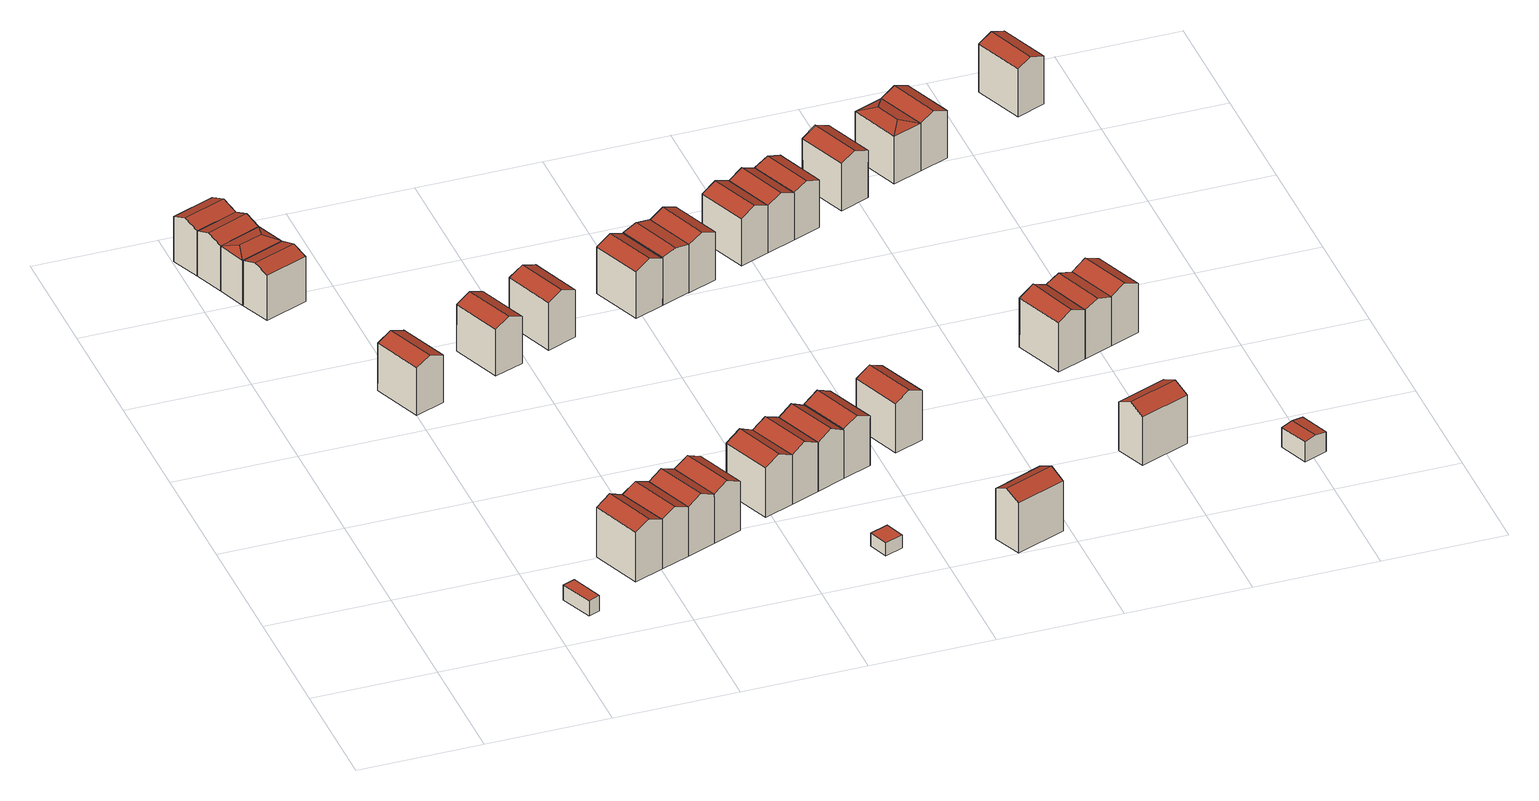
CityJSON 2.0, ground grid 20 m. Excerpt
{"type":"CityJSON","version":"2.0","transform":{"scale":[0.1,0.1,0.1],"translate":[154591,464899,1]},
"CityObjects":{
"building1":{"type":"Building","attributes":{"b3_dak_type":"horizontal","b3_extrusie":"standard","b3_h_dak_50p":4.52,"b3_h_dak_70p":4.55,"b3_h_dak_max":4.62,"b3_h_dak_min":4.45,"b3_h_maaiveld":1.83,"b3_is_glas_dak":false,"b3_kas_warenhuis":false,"b3_kwaliteitsindicator":true,"b3_mutatie_ahn3_ahn4":false,"b3_mutatie_ahn4_ahn5":false,"b3_n_nok":0,"b3_n_vlakken":1,"b3_opp_buitenmuur":41.53,"b3_opp_dak_plat":11.73,"b3_opp_dak_schuin":0,"b3_opp_grond":11.73,"b3_opp_scheidingsmuur":0,"b3_rmse_lod12":0.0462,"b3_rmse_lod13":0.0462,"b3_rmse_lod22":0.0445,"b3_t_run":17,"b3_val3dity_lod12":"[]","b3_val3dity_lod13":"[]","b3_val3dity_lod22":"[]","b3_volume_lod12":31.76,"b3_volume_lod13":31.76,"b3_volume_lod22":31.63,"geconstateerd":false,"oorspronkelijkbouwjaar":1985,"status":"Pand in gebruik"},"children":["building1-1"]},
"building1-1":{"type":"BuildingPart","parents":["building1"],"geometry":[{"type":"Solid","lod":"2.2","boundaries":[[[[0,1,2,3]],[[4,5,6,7]],[[7,6,1,0]],[[6,5,2,1]],[[5,4,3,2]],[[4,7,0,3]]]],"semantics":{"surfaces":[{"type":"GroundSurface"},{"type":"RoofSurface"},{"type":"WallSurface"}],"values":[[0,1,2,2,2,2]]}}]},
"building2":{"type":"Building","attributes":{"b3_bag_bag_overlap":0,"b3_bouwlagen":3,"b3_dak_type":"slanted","b3_extrusie":"standard","b3_h_dak_50p":9.08,"b3_h_dak_70p":9.7,"b3_h_dak_max":10.61,"b3_h_dak_min":7.54,"b3_h_maaiveld":1.71,"b3_h_nok":10.66,"b3_is_glas_dak":false,"b3_kas_warenhuis":false,"b3_kwaliteitsindicator":true,"b3_mutatie_ahn3_ahn4":false,"b3_mutatie_ahn4_ahn5":false,"b3_n_nok":1,"b3_n_vlakken":2,"b3_opp_buitenmuur":59.54,"b3_opp_dak_plat":0,"b3_opp_dak_schuin":50.94,"b3_opp_grond":38.94,"b3_opp_scheidingsmuur":111.3,"b3_rmse_lod12":1.1,"b3_rmse_lod13":1.1,"b3_rmse_lod22":0.011,"b3_t_run":37,"b3_val3dity_lod12":"[]","b3_val3dity_lod13":"[]","b3_val3dity_lod22":"[]","b3_volume_lod12":310.6,"b3_volume_lod13":310.6,"b3_volume_lod22":286.79,"geconstateerd":false,"oorspronkelijkbouwjaar":1985,"status":"Pand in gebruik"},"children":["building2-1"]},
"building2-1":{"type":"BuildingPart","parents":["building2"],"geometry":[{"type":"Solid","lod":"2.2","boundaries":[[[[8,9,10,11]],[[12,13,14,15]],[[13,12,9,8]],[[12,15,16,10,9]],[[17,16,15,14]],[[16,17,11,10]],[[17,14,13,8,11]]]],"semantics":{"surfaces":[{"type":"GroundSurface"},{"type":"RoofSurface"},{"type":"WallSurface"}],"values":[[0,1,2,2,1,2,2]]}}]},
"building3":{"type":"Building","attributes":{"b3_bag_bag_overlap":0,"b3_bouwlagen":3,"b3_dak_type":"slanted","b3_extrusie":"standard","b3_h_dak_50p":9.04,"b3_h_dak_70p":9.72,"b3_h_dak_max":10.61,"b3_h_dak_min":7.56,"b3_h_maaiveld":1.66,"b3_h_nok":10.67,"b3_is_glas_dak":false,"b3_kas_warenhuis":false,"b3_kwaliteitsindicator":true,"b3_mutatie_ahn3_ahn4":false,"b3_mutatie_ahn4_ahn5":false,"b3_n_nok":1,"b3_n_vlakken":2,"b3_opp_buitenmuur":60.5,"b3_opp_dak_plat":0,"b3_opp_dak_schuin":50.94,"b3_opp_grond":38.94,"b3_opp_scheidingsmuur":111.7,"b3_rmse_lod12":1.12,"b3_rmse_lod13":1.12,"b3_rmse_lod22":0.0116,"b3_t_run":18,"b3_val3dity_lod12":"[]","b3_val3dity_lod13":"[]","b3_val3dity_lod22":"[]","b3_volume_lod12":313.1,"b3_volume_lod13":313.1,"b3_volume_lod22":288.85,"geconstateerd":false,"oorspronkelijkbouwjaar":1985,"status":"Pand in gebruik"},"children":["building3-1"]},
"building3-1":{"type":"BuildingPart","parents":["building3"],"geometry":[{"type":"Solid","lod":"2.2","boundaries":[[[[8,18,19,9]],[[13,20,21,18,8]],[[22,21,20,23]],[[21,22,19,18]],[[22,23,12,9,19]],[[13,12,23,20]],[[12,13,8,9]]]],"semantics":{"surfaces":[{"type":"GroundSurface"},{"type":"WallSurface"},{"type":"RoofSurface"}],"values":[[0,1,2,1,1,2,1]]}}]},
"building4":{"type":"Building","attributes":{"b3_bag_bag_overlap":0,"b3_bouwlagen":3,"b3_dak_type":"slanted","b3_extrusie":"standard","b3_h_dak_50p":9.53,"b3_h_dak_70p":9.75,"b3_h_dak_max":10.62,"b3_h_dak_min":7.58,"b3_h_maaiveld":1.66,"b3_h_nok":10.5,"b3_is_glas_dak":false,"b3_kas_warenhuis":false,"b3_kwaliteitsindicator":true,"b3_mutatie_ahn3_ahn4":false,"b3_mutatie_ahn4_ahn5":false,"b3_n_nok":3,"b3_n_vlakken":6,"b3_opp_buitenmuur":83.65,"b3_opp_dak_plat":9.01,"b3_opp_dak_schuin":42.32,"b3_opp_grond":38.32,"b3_opp_scheidingsmuur":111.78,"b3_rmse_lod12":0.877,"b3_rmse_lod13":0.877,"b3_rmse_lod22":0.43,"b3_t_run":22,"b3_val3dity_lod12":"[]","b3_val3dity_lod13":"[]","b3_val3dity_lod22":"[]","b3_volume_lod12":308.73,"b3_volume_lod13":308.73,"b3_volume_lod22":302.68,"geconstateerd":false,"oorspronkelijkbouwjaar":1985,"status":"Pand in gebruik"},"children":["building4-1"]},
"building4-1":{"type":"BuildingPart","parents":["building4"],"geometry":[{"type":"Solid","lod":"2.2","boundaries":[[[[18,24,25,19]],[[26,21,27]],[[21,26,24,18]],[[28,26,27,29]],[[26,28,25,24]],[[22,28,29]],[[28,22,19,25]],[[21,22,29,27]],[[22,21,18,19]]]],"semantics":{"surfaces":[{"type":"GroundSurface"},{"type":"RoofSurface"},{"type":"WallSurface"}],"values":[[0,1,2,1,2,1,2,1,2]]}}]},
"building5":{"type":"Building","attributes":{"b3_bag_bag_overlap":0,"b3_bouwlagen":3,"b3_dak_type":"slanted","b3_extrusie":"standard","b3_h_dak_50p":9.08,"b3_h_dak_70p":9.72,"b3_h_dak_max":10.61,"b3_h_dak_min":7.54,"b3_h_maaiveld":1.68,"b3_h_nok":10.67,"b3_is_glas_dak":false,"b3_kas_warenhuis":false,"b3_kwaliteitsindicator":true,"b3_mutatie_ahn3_ahn4":false,"b3_mutatie_ahn4_ahn5":false,"b3_n_nok":1,"b3_n_vlakken":2,"b3_opp_buitenmuur":117.72,"b3_opp_dak_plat":0,"b3_opp_dak_schuin":52.38,"b3_opp_grond":40.08,"b3_opp_scheidingsmuur":55.81,"b3_rmse_lod12":1.12,"b3_rmse_lod13":1.12,"b3_rmse_lod22":0.0133,"b3_t_run":20,"b3_val3dity_lod12":"[]","b3_val3dity_lod13":"[]","b3_val3dity_lod22":"[]","b3_volume_lod12":322.29,"b3_volume_lod13":322.29,"b3_volume_lod22":296.63,"geconstateerd":false,"oorspronkelijkbouwjaar":1985,"status":"Pand in gebruik"},"children":["building5-1"]},
"building5-1":{"type":"BuildingPart","parents":["building5"],"geometry":[{"type":"Solid","lod":"2.2","boundaries":[[[[30,31,25,24]],[[32,33,34,35]],[[33,32,31,30]],[[32,35,28,25,31]],[[26,28,35,34]],[[28,26,24,25]],[[26,34,33,30,24]]]],"semantics":{"surfaces":[{"type":"GroundSurface"},{"type":"RoofSurface"},{"type":"WallSurface"}],"values":[[0,1,2,2,1,2,2]]}}]},
"building6":{"type":"Building","attributes":{"b3_bag_bag_overlap":0,"b3_bouwlagen":3,"b3_dak_type":"slanted","b3_extrusie":"standard","b3_h_dak_50p":9.65,"b3_h_dak_70p":10.62,"b3_h_dak_max":11.78,"b3_h_dak_min":7.58,"b3_h_maaiveld":1.79,"b3_h_nok":11.88,"b3_is_glas_dak":false,"b3_kas_warenhuis":false,"b3_kwaliteitsindicator":true,"b3_mutatie_ahn3_ahn4":false,"b3_mutatie_ahn4_ahn5":false,"b3_n_nok":1,"b3_n_vlakken":2,"b3_opp_buitenmuur":59.21,"b3_opp_dak_plat":0,"b3_opp_dak_schuin":62.81,"b3_opp_grond":44.66,"b3_opp_scheidingsmuur":138.14,"b3_rmse_lod12":1.55,"b3_rmse_lod13":1.55,"b3_rmse_lod22":0.0383,"b3_t_run":22,"b3_val3dity_lod12":"[]","b3_val3dity_lod13":"[]","b3_val3dity_lod22":"[]","b3_volume_lod12":393.91,"b3_volume_lod13":393.91,"b3_volume_lod22":353.61,"geconstateerd":false,"oorspronkelijkbouwjaar":1984,"status":"Pand in gebruik"},"children":["building6-1"]},
"building6-1":{"type":"BuildingPart","parents":["building6"],"geometry":[{"type":"Solid","lod":"2.2","boundaries":[[[[36,37,38,39]],[[40,41,42,43]],[[41,40,37,36]],[[40,43,44,38,37]],[[45,44,43,42]],[[44,45,39,38]],[[45,42,41,36,39]]]],"semantics":{"surfaces":[{"type":"GroundSurface"},{"type":"RoofSurface"},{"type":"WallSurface"}],"values":[[0,1,2,2,1,2,2]]}}]},
"building7":{"type":"Building","attributes":{"b3_bag_bag_overlap":0,"b3_bouwlagen":3,"b3_dak_type":"slanted","b3_extrusie":"standard","b3_h_dak_50p":9.72,"b3_h_dak_70p":10.06,"b3_h_dak_max":11.13,"b3_h_dak_min":7.57,"b3_h_maaiveld":1.67,"b3_h_nok":11.18,"b3_is_glas_dak":false,"b3_kas_warenhuis":false,"b3_kwaliteitsindicator":true,"b3_mutatie_ahn3_ahn4":false,"b3_mutatie_ahn4_ahn5":false,"b3_n_nok":1,"b3_n_vlakken":3,"b3_opp_buitenmuur":67.34,"b3_opp_dak_plat":3.55,"b3_opp_dak_schuin":60.26,"b3_opp_grond":45.18,"b3_opp_scheidingsmuur":134.45,"b3_rmse_lod12":1.24,"b3_rmse_lod13":1.24,"b3_rmse_lod22":0.0459,"b3_t_run":20,"b3_val3dity_lod12":"[]","b3_val3dity_lod13":"[]","b3_val3dity_lod22":"[]","b3_volume_lod12":380,"b3_volume_lod13":380,"b3_volume_lod22":350.23,"geconstateerd":false,"oorspronkelijkbouwjaar":1985,"status":"Pand in gebruik"},"children":["building7-1"]},
"building7-1":{"type":"BuildingPart","parents":["building7"],"geometry":[{"type":"Solid","lod":"2.2","boundaries":[[[[46,47,48,49]],[[50,51,52,47,46]],[[53,52,51,54]],[[52,53,48,47]],[[53,54,55,49,48]],[[50,55,54,51]],[[55,50,46,49]]]],"semantics":{"surfaces":[{"type":"GroundSurface"},{"type":"WallSurface"},{"type":"RoofSurface"}],"values":[[0,1,2,1,1,2,1]]}}]},
"building8":{"type":"Building","attributes":{"b3_bag_bag_overlap":0,"b3_bouwlagen":3,"b3_dak_type":"slanted","b3_extrusie":"standard","b3_h_dak_50p":9.67,"b3_h_dak_70p":10.56,"b3_h_dak_max":11.78,"b3_h_dak_min":7.64,"b3_h_maaiveld":1.77,"b3_h_nok":11.9,"b3_is_glas_dak":false,"b3_kas_warenhuis":false,"b3_kwaliteitsindicator":true,"b3_mutatie_ahn3_ahn4":false,"b3_mutatie_ahn4_ahn5":false,"b3_n_nok":1,"b3_n_vlakken":2,"b3_opp_buitenmuur":59.15,"b3_opp_dak_plat":0,"b3_opp_dak_schuin":62.98,"b3_opp_grond":44.67,"b3_opp_scheidingsmuur":138.41,"b3_rmse_lod12":1.52,"b3_rmse_lod13":1.52,"b3_rmse_lod22":0.0325,"b3_t_run":25,"b3_val3dity_lod12":"[]","b3_val3dity_lod13":"[]","b3_val3dity_lod22":"[]","b3_volume_lod12":392.09,"b3_volume_lod13":392.09,"b3_volume_lod22":353.99,"geconstateerd":false,"oorspronkelijkbouwjaar":1984,"status":"Pand in gebruik"},"children":["building8-1"]},
"building8-1":{"type":"BuildingPart","parents":["building8"],"geometry":[{"type":"Solid","lod":"2.2","boundaries":[[[[56,57,39,38]],[[58,59,60,61]],[[59,58,57,56]],[[58,61,45,39,57]],[[44,45,61,60]],[[45,44,38,39]],[[44,60,59,56,38]]]],"semantics":{"surfaces":[{"type":"GroundSurface"},{"type":"RoofSurface"},{"type":"WallSurface"}],"values":[[0,1,2,2,1,2,2]]}}]},
"building9":{"type":"Building","attributes":{"b3_bag_bag_overlap":0,"b3_bouwlagen":3,"b3_dak_type":"slanted","b3_extrusie":"standard","b3_h_dak_50p":9.69,"b3_h_dak_70p":10.53,"b3_h_dak_max":11.74,"b3_h_dak_min":7.57,"b3_h_maaiveld":1.77,"b3_h_nok":11.85,"b3_is_glas_dak":false,"b3_kas_warenhuis":false,"b3_kwaliteitsindicator":true,"b3_mutatie_ahn3_ahn4":false,"b3_mutatie_ahn4_ahn5":false,"b3_n_nok":1,"b3_n_vlakken":2,"b3_opp_buitenmuur":58.25,"b3_opp_dak_plat":0,"b3_opp_dak_schuin":63.11,"b3_opp_grond":44.68,"b3_opp_scheidingsmuur":138.23,"b3_rmse_lod12":1.56,"b3_rmse_lod13":1.56,"b3_rmse_lod22":0.0219,"b3_t_run":27,"b3_val3dity_lod12":"[]","b3_val3dity_lod13":"[]","b3_val3dity_lod22":"[]","b3_volume_lod12":390.03,"b3_volume_lod13":390.03,"b3_volume_lod22":352.49,"geconstateerd":false,"oorspronkelijkbouwjaar":1984,"status":"Pand in gebruik"},"children":["building9-1"]},
"building9-1":{"type":"BuildingPart","parents":["building9"],"geometry":[{"type":"Solid","lod":"2.2","boundaries":[[[[62,63,57,56]],[[64,65,66,67]],[[65,64,63,62]],[[64,67,68,57,63]],[[69,68,67,66]],[[68,69,56,57]],[[69,66,65,62,56]]]],"semantics":{"surfaces":[{"type":"GroundSurface"},{"type":"RoofSurface"},{"type":"WallSurface"}],"values":[[0,1,2,2,1,2,2]]}}]},
"building10":{"type":"Building","attributes":{"b3_bag_bag_overlap":0,"b3_bouwlagen":3,"b3_dak_type":"slanted","b3_extrusie":"standard","b3_h_dak_50p":9.68,"b3_h_dak_70p":10.51,"b3_h_dak_max":11.75,"b3_h_dak_min":7.55,"b3_h_maaiveld":1.77,"b3_h_nok":11.85,"b3_is_glas_dak":false,"b3_kas_warenhuis":false,"b3_kwaliteitsindicator":true,"b3_mutatie_ahn3_ahn4":false,"b3_mutatie_ahn4_ahn5":false,"b3_n_nok":1,"b3_n_vlakken":2,"b3_opp_buitenmuur":57.95,"b3_opp_dak_plat":0,"b3_opp_dak_schuin":63.08,"b3_opp_grond":44.67,"b3_opp_scheidingsmuur":138.36,"b3_rmse_lod12":1.54,"b3_rmse_lod13":1.54,"b3_rmse_lod22":0.0203,"b3_t_run":19,"b3_val3dity_lod12":"[]","b3_val3dity_lod13":"[]","b3_val3dity_lod22":"[]","b3_volume_lod12":389.75,"b3_volume_lod13":389.75,"b3_volume_lod22":352.13,"geconstateerd":false,"oorspronkelijkbouwjaar":1984,"status":"Pand in gebruik"},"children":["building10-1"]},
"building10-1":{"type":"BuildingPart","parents":["building10"],"geometry":[{"type":"Solid","lod":"2.2","boundaries":[[[[70,71,63,62]],[[72,73,74,75]],[[73,72,71,70]],[[72,75,64,63,71]],[[65,64,75,74]],[[64,65,62,63]],[[65,74,73,70,62]]]],"semantics":{"surfaces":[{"type":"GroundSurface"},{"type":"RoofSurface"},{"type":"WallSurface"}],"values":[[0,1,2,2,1,2,2]]}}]},
"building11":{"type":"Building","attributes":{"b3_bag_bag_overlap":0,"b3_bouwlagen":3,"b3_dak_type":"slanted","b3_extrusie":"standard","b3_h_dak_50p":9.58,"b3_h_dak_70p":10.02,"b3_h_dak_max":11.12,"b3_h_dak_min":7.56,"b3_h_maaiveld":1.68,"b3_h_nok":11.18,"b3_is_glas_dak":false,"b3_kas_warenhuis":false,"b3_kwaliteitsindicator":true,"b3_mutatie_ahn3_ahn4":false,"b3_mutatie_ahn4_ahn5":false,"b3_n_nok":3,"b3_n_vlakken":4,"b3_opp_buitenmuur":59.55,"b3_opp_dak_plat":0,"b3_opp_dak_schuin":59.25,"b3_opp_grond":45.16,"b3_opp_scheidingsmuur":134.43,"b3_rmse_lod12":1.24,"b3_rmse_lod13":1.24,"b3_rmse_lod22":0.225,"b3_t_run":23,"b3_val3dity_lod12":"[]","b3_val3dity_lod13":"[]","b3_val3dity_lod22":"[]","b3_volume_lod12":376.27,"b3_volume_lod13":376.27,"b3_volume_lod22":345.59,"geconstateerd":false,"oorspronkelijkbouwjaar":1985,"status":"Pand in gebruik"},"children":["building11-1"]},
"building11-1":{"type":"BuildingPart","parents":["building11"],"geometry":[{"type":"Solid","lod":"2.2","boundaries":[[[[76,77,78,79]],[[80,81,82,77,76]],[[83,82,81,84]],[[82,83,78,77]],[[83,84,85,79,78]],[[80,85,84,81]],[[85,80,76,79]]]],"semantics":{"surfaces":[{"type":"GroundSurface"},{"type":"WallSurface"},{"type":"RoofSurface"}],"values":[[0,1,2,1,1,2,1]]}}]},
"building12":{"type":"Building","attributes":{"b3_bag_bag_overlap":0,"b3_bouwlagen":3,"b3_dak_type":"slanted","b3_extrusie":"standard","b3_h_dak_50p":9.72,"b3_h_dak_70p":10.58,"b3_h_dak_max":11.75,"b3_h_dak_min":7.6,"b3_h_maaiveld":1.76,"b3_h_nok":11.87,"b3_is_glas_dak":false,"b3_kas_warenhuis":false,"b3_kwaliteitsindicator":true,"b3_mutatie_ahn3_ahn4":false,"b3_mutatie_ahn4_ahn5":false,"b3_n_nok":1,"b3_n_vlakken":2,"b3_opp_buitenmuur":59.31,"b3_opp_dak_plat":0,"b3_opp_dak_schuin":62.95,"b3_opp_grond":44.67,"b3_opp_scheidingsmuur":138.48,"b3_rmse_lod12":1.55,"b3_rmse_lod13":1.55,"b3_rmse_lod22":0.143,"b3_t_run":21,"b3_val3dity_lod12":"[]","b3_val3dity_lod13":"[]","b3_val3dity_lod22":"[]","b3_volume_lod12":393.59,"b3_volume_lod13":393.59,"b3_volume_lod22":354.46,"geconstateerd":false,"oorspronkelijkbouwjaar":1984,"status":"Pand in gebruik"},"children":["building12-1"]},
"building12-1":{"type":"BuildingPart","parents":["building12"],"geometry":[{"type":"Solid","lod":"2.2","boundaries":[[[[86,87,88,89]],[[90,91,92,87,86]],[[93,92,91,94]],[[92,93,88,87]],[[93,94,95,89,88]],[[90,95,94,91]],[[95,90,86,89]]]],"semantics":{"surfaces":[{"type":"GroundSurface"},{"type":"WallSurface"},{"type":"RoofSurface"}],"values":[[0,1,2,1,1,2,1]]}}]},
"building13":{"type":"Building","attributes":{"b3_bag_bag_overlap":0,"b3_bouwlagen":3,"b3_dak_type":"slanted","b3_extrusie":"standard","b3_h_dak_50p":9.46,"b3_h_dak_70p":10.18,"b3_h_dak_max":11.12,"b3_h_dak_min":7.57,"b3_h_maaiveld":1.66,"b3_h_nok":11.25,"b3_is_glas_dak":false,"b3_kas_warenhuis":false,"b3_kwaliteitsindicator":true,"b3_mutatie_ahn3_ahn4":false,"b3_mutatie_ahn4_ahn5":false,"b3_n_nok":1,"b3_n_vlakken":3,"b3_opp_buitenmuur":61.17,"b3_opp_dak_plat":0,"b3_opp_dak_schuin":59.08,"b3_opp_grond":45.16,"b3_opp_scheidingsmuur":134.57,"b3_rmse_lod12":1.27,"b3_rmse_lod13":1.27,"b3_rmse_lod22":0.174,"b3_t_run":28,"b3_val3dity_lod12":"[]","b3_val3dity_lod13":"[]","b3_val3dity_lod22":"[]","b3_volume_lod12":380.27,"b3_volume_lod13":380.27,"b3_volume_lod22":348.57,"geconstateerd":false,"oorspronkelijkbouwjaar":1985,"status":"Pand in gebruik"},"children":["building13-1"]},
"building13-1":{"type":"BuildingPart","parents":["building13"],"geometry":[{"type":"Solid","lod":"2.2","boundaries":[[[[96,97,98,99]],[[100,101,102,97,96]],[[103,102,101,104]],[[102,103,98,97]],[[103,104,105,99,98]],[[100,105,104,101]],[[105,100,96,99]]]],"semantics":{"surfaces":[{"type":"GroundSurface"},{"type":"WallSurface"},{"type":"RoofSurface"}],"values":[[0,1,2,1,1,2,1]]}}]},
"building14":{"type":"Building","attributes":{"b3_bag_bag_overlap":0,"b3_bouwlagen":3,"b3_dak_type":"slanted","b3_extrusie":"standard","b3_h_dak_50p":9.63,"b3_h_dak_70p":10.48,"b3_h_dak_max":11.77,"b3_h_dak_min":7.58,"b3_h_maaiveld":1.76,"b3_h_nok":11.85,"b3_is_glas_dak":false,"b3_kas_warenhuis":false,"b3_kwaliteitsindicator":true,"b3_mutatie_ahn3_ahn4":false,"b3_mutatie_ahn4_ahn5":false,"b3_n_nok":1,"b3_n_vlakken":2,"b3_opp_buitenmuur":58.12,"b3_opp_dak_plat":0,"b3_opp_dak_schuin":63.14,"b3_opp_grond":44.66,"b3_opp_scheidingsmuur":138.25,"b3_rmse_lod12":1.53,"b3_rmse_lod13":1.53,"b3_rmse_lod22":0.0183,"b3_t_run":21,"b3_val3dity_lod12":"[]","b3_val3dity_lod13":"[]","b3_val3dity_lod22":"[]","b3_volume_lod12":389.57,"b3_volume_lod13":389.57,"b3_volume_lod22":352.34,"geconstateerd":false,"oorspronkelijkbouwjaar":1984,"status":"Pand in gebruik"},"children":["building14-1"]},
"building14-1":{"type":"BuildingPart","parents":["building14"],"geometry":[{"type":"Solid","lod":"2.2","boundaries":[[[[88,87,106,107]],[[108,109,110,111]],[[109,108,87,88]],[[108,111,112,106,87]],[[113,112,111,110]],[[112,113,107,106]],[[113,110,109,88,107]]]],"semantics":{"surfaces":[{"type":"GroundSurface"},{"type":"RoofSurface"},{"type":"WallSurface"}],"values":[[0,1,2,2,1,2,2]]}}]},
"building15":{"type":"Building","attributes":{"b3_dak_type":"horizontal","b3_extrusie":"standard","b3_h_dak_50p":4.03,"b3_h_dak_70p":4.07,"b3_h_dak_max":4.12,"b3_h_dak_min":3.94,"b3_h_maaiveld":1.8,"b3_is_glas_dak":false,"b3_kas_warenhuis":false,"b3_kwaliteitsindicator":true,"b3_mutatie_ahn3_ahn4":false,"b3_mutatie_ahn4_ahn5":false,"b3_n_nok":0,"b3_n_vlakken":1,"b3_opp_buitenmuur":29.43,"b3_opp_dak_plat":10.92,"b3_opp_dak_schuin":0,"b3_opp_grond":10.91,"b3_opp_scheidingsmuur":0,"b3_rmse_lod12":0.0542,"b3_rmse_lod13":0.0542,"b3_rmse_lod22":0.0161,"b3_t_run":8,"b3_val3dity_lod12":"[]","b3_val3dity_lod13":"[]","b3_val3dity_lod22":"[]","b3_volume_lod12":24.62,"b3_volume_lod13":24.62,"b3_volume_lod22":24.3,"geconstateerd":false,"oorspronkelijkbouwjaar":2013,"status":"Pand in gebruik"},"children":["building15-1"]},
"building15-1":{"type":"BuildingPart","parents":["building15"],"geometry":[{"type":"Solid","lod":"2.2","boundaries":[[[[114,115,116,117]],[[118,119,120,121]],[[121,120,115,114]],[[120,119,116,115]],[[119,118,117,116]],[[118,121,114,117]]]],"semantics":{"surfaces":[{"type":"GroundSurface"},{"type":"RoofSurface"},{"type":"WallSurface"}],"values":[[0,1,2,2,2,2]]}}]},
"building16":{"type":"Building","attributes":{"b3_bag_bag_overlap":0,"b3_bouwlagen":3,"b3_dak_type":"slanted","b3_extrusie":"standard","b3_h_dak_50p":9.51,"b3_h_dak_70p":10.4,"b3_h_dak_max":11.74,"b3_h_dak_min":7.56,"b3_h_maaiveld":1.77,"b3_h_nok":11.84,"b3_is_glas_dak":false,"b3_kas_warenhuis":false,"b3_kwaliteitsindicator":true,"b3_mutatie_ahn3_ahn4":false,"b3_mutatie_ahn4_ahn5":false,"b3_n_nok":1,"b3_n_vlakken":2,"b3_opp_buitenmuur":58.29,"b3_opp_dak_plat":0,"b3_opp_dak_schuin":63.16,"b3_opp_grond":44.68,"b3_opp_scheidingsmuur":138.26,"b3_rmse_lod12":1.51,"b3_rmse_lod13":1.51,"b3_rmse_lod22":0.0231,"b3_t_run":21,"b3_val3dity_lod12":"[]","b3_val3dity_lod13":"[]","b3_val3dity_lod22":"[]","b3_volume_lod12":386.94,"b3_volume_lod13":386.94,"b3_volume_lod22":352.75,"geconstateerd":false,"oorspronkelijkbouwjaar":1984,"status":"Pand in gebruik"},"children":["building16-1"]},
"building16-1":{"type":"BuildingPart","parents":["building16"],"geometry":[{"type":"Solid","lod":"2.2","boundaries":[[[[106,122,123,107]],[[124,125,126,122,106]],[[127,126,125,128]],[[126,127,123,122]],[[127,128,129,107,123]],[[124,129,128,125]],[[129,124,106,107]]]],"semantics":{"surfaces":[{"type":"GroundSurface"},{"type":"WallSurface"},{"type":"RoofSurface"}],"values":[[0,1,2,1,1,2,1]]}}]},
"building17":{"type":"Building","attributes":{"b3_bag_bag_overlap":0,"b3_bouwlagen":3,"b3_dak_type":"slanted","b3_extrusie":"standard","b3_h_dak_50p":9.69,"b3_h_dak_70p":10.54,"b3_h_dak_max":11.77,"b3_h_dak_min":7.57,"b3_h_maaiveld":1.76,"b3_h_nok":11.87,"b3_is_glas_dak":false,"b3_kas_warenhuis":false,"b3_kwaliteitsindicator":true,"b3_mutatie_ahn3_ahn4":false,"b3_mutatie_ahn4_ahn5":false,"b3_n_nok":1,"b3_n_vlakken":2,"b3_opp_buitenmuur":59.18,"b3_opp_dak_plat":0,"b3_opp_dak_schuin":62.89,"b3_opp_grond":44.67,"b3_opp_scheidingsmuur":138.68,"b3_rmse_lod12":1.56,"b3_rmse_lod13":1.56,"b3_rmse_lod22":0.0314,"b3_t_run":20,"b3_val3dity_lod12":"[]","b3_val3dity_lod13":"[]","b3_val3dity_lod22":"[]","b3_volume_lod12":393.66,"b3_volume_lod13":393.66,"b3_volume_lod22":354.49,"geconstateerd":false,"oorspronkelijkbouwjaar":1984,"status":"Pand in gebruik"},"children":["building17-1"]},
"building17-1":{"type":"BuildingPart","parents":["building17"],"geometry":[{"type":"Solid","lod":"2.2","boundaries":[[[[123,122,130,131]],[[132,133,134,135]],[[133,132,122,123]],[[132,135,136,130,122]],[[137,136,135,134]],[[136,137,131,130]],[[137,134,133,123,131]]]],"semantics":{"surfaces":[{"type":"GroundSurface"},{"type":"RoofSurface"},{"type":"WallSurface"}],"values":[[0,1,2,2,1,2,2]]}}]},
"building18":{"type":"Building","attributes":{"b3_bag_bag_overlap":0,"b3_bouwlagen":3,"b3_dak_type":"slanted","b3_extrusie":"standard","b3_h_dak_50p":9.44,"b3_h_dak_70p":10.1,"b3_h_dak_max":11.12,"b3_h_dak_min":7.55,"b3_h_maaiveld":1.7,"b3_h_nok":11.17,"b3_is_glas_dak":false,"b3_kas_warenhuis":false,"b3_kwaliteitsindicator":true,"b3_mutatie_ahn3_ahn4":false,"b3_mutatie_ahn4_ahn5":false,"b3_n_nok":1,"b3_n_vlakken":3,"b3_opp_buitenmuur":59.89,"b3_opp_dak_plat":0,"b3_opp_dak_schuin":59.11,"b3_opp_grond":45.17,"b3_opp_scheidingsmuur":133.76,"b3_rmse_lod12":1.26,"b3_rmse_lod13":1.26,"b3_rmse_lod22":0.19,"b3_t_run":20,"b3_val3dity_lod12":"[]","b3_val3dity_lod13":"[]","b3_val3dity_lod22":"[]","b3_volume_lod12":377.12,"b3_volume_lod13":377.12,"b3_volume_lod22":345.27,"geconstateerd":false,"oorspronkelijkbouwjaar":1985,"status":"Pand in gebruik"},"children":["building18-1"]},
"building18-1":{"type":"BuildingPart","parents":["building18"],"geometry":[{"type":"Solid","lod":"2.2","boundaries":[[[[138,139,140,141]],[[142,143,144,145]],[[143,142,139,138]],[[142,145,146,140,139]],[[147,146,145,144]],[[146,147,141,140]],[[147,144,143,138,141]]]],"semantics":{"surfaces":[{"type":"GroundSurface"},{"type":"RoofSurface"},{"type":"WallSurface"}],"values":[[0,1,2,2,1,2,2]]}}]},
"building19":{"type":"Building","attributes":{"b3_bag_bag_overlap":0,"b3_bouwlagen":3,"b3_dak_type":"slanted","b3_extrusie":"standard","b3_h_dak_50p":9.69,"b3_h_dak_70p":10.17,"b3_h_dak_max":11.15,"b3_h_dak_min":7.58,"b3_h_maaiveld":1.67,"b3_h_nok":11.26,"b3_is_glas_dak":false,"b3_kas_warenhuis":false,"b3_kwaliteitsindicator":true,"b3_mutatie_ahn3_ahn4":false,"b3_mutatie_ahn4_ahn5":false,"b3_n_nok":1,"b3_n_vlakken":3,"b3_opp_buitenmuur":67.6,"b3_opp_dak_plat":0,"b3_opp_dak_schuin":64.68,"b3_opp_grond":45.17,"b3_opp_scheidingsmuur":134.25,"b3_rmse_lod12":1.29,"b3_rmse_lod13":1.29,"b3_rmse_lod22":0.0566,"b3_t_run":24,"b3_val3dity_lod12":"[]","b3_val3dity_lod13":"[]","b3_val3dity_lod22":"[]","b3_volume_lod12":383.37,"b3_volume_lod13":383.37,"b3_volume_lod22":351.77,"geconstateerd":false,"oorspronkelijkbouwjaar":1985,"status":"Pand in gebruik"},"children":["building19-1"]},
"building19-1":{"type":"BuildingPart","parents":["building19"],"geometry":[{"type":"Solid","lod":"2.2","boundaries":[[[[139,138,148,149]],[[150,151,152,153]],[[151,150,138,139]],[[150,153,154,148,138]],[[155,154,153,152]],[[154,155,149,148]],[[155,152,151,139,149]]]],"semantics":{"surfaces":[{"type":"GroundSurface"},{"type":"RoofSurface"},{"type":"WallSurface"}],"values":[[0,1,2,2,1,2,2]]}}]},
"building20":{"type":"Building","attributes":{"b3_bag_bag_overlap":0,"b3_bouwlagen":3,"b3_dak_type":"slanted","b3_extrusie":"standard","b3_h_dak_50p":9.66,"b3_h_dak_70p":10.47,"b3_h_dak_max":11.76,"b3_h_dak_min":7.56,"b3_h_maaiveld":1.75,"b3_h_nok":11.84,"b3_is_glas_dak":false,"b3_kas_warenhuis":false,"b3_kwaliteitsindicator":true,"b3_mutatie_ahn3_ahn4":false,"b3_mutatie_ahn4_ahn5":false,"b3_n_nok":1,"b3_n_vlakken":2,"b3_opp_buitenmuur":58.57,"b3_opp_dak_plat":0,"b3_opp_dak_schuin":63.11,"b3_opp_grond":44.68,"b3_opp_scheidingsmuur":138.42,"b3_rmse_lod12":1.56,"b3_rmse_lod13":1.56,"b3_rmse_lod22":0.023,"b3_t_run":21,"b3_val3dity_lod12":"[]","b3_val3dity_lod13":"[]","b3_val3dity_lod22":"[]","b3_volume_lod12":390.95,"b3_volume_lod13":390.95,"b3_volume_lod22":353.3,"geconstateerd":false,"oorspronkelijkbouwjaar":1984,"status":"Pand in gebruik"},"children":["building20-1"]},
"building20-1":{"type":"BuildingPart","parents":["building20"],"geometry":[{"type":"Solid","lod":"2.2","boundaries":[[[[156,157,158,159]],[[160,161,162,163]],[[161,160,157,156]],[[160,163,164,158,157]],[[165,164,163,162]],[[164,165,159,158]],[[165,162,161,156,159]]]],"semantics":{"surfaces":[{"type":"GroundSurface"},{"type":"RoofSurface"},{"type":"WallSurface"}],"values":[[0,1,2,2,1,2,2]]}}]},
"building21":{"type":"Building","attributes":{"b3_bag_bag_overlap":0,"b3_bouwlagen":3,"b3_dak_type":"slanted","b3_extrusie":"standard","b3_h_dak_50p":9.65,"b3_h_dak_70p":10.06,"b3_h_dak_max":11.14,"b3_h_dak_min":7.56,"b3_h_maaiveld":1.62,"b3_h_nok":11.22,"b3_is_glas_dak":false,"b3_kas_warenhuis":false,"b3_kwaliteitsindicator":true,"b3_mutatie_ahn3_ahn4":false,"b3_mutatie_ahn4_ahn5":false,"b3_n_nok":1,"b3_n_vlakken":3,"b3_opp_buitenmuur":65.92,"b3_opp_dak_plat":2.54,"b3_opp_dak_schuin":59.25,"b3_opp_grond":45.18,"b3_opp_scheidingsmuur":134.93,"b3_rmse_lod12":1.23,"b3_rmse_lod13":1.23,"b3_rmse_lod22":0.0822,"b3_t_run":22,"b3_val3dity_lod12":"[]","b3_val3dity_lod13":"[]","b3_val3dity_lod22":"[]","b3_volume_lod12":381.34,"b3_volume_lod13":381.34,"b3_volume_lod22":351.12,"geconstateerd":false,"oorspronkelijkbouwjaar":1985,"status":"Pand in gebruik"},"children":["building21-1"]},
"building21-1":{"type":"BuildingPart","parents":["building21"],"geometry":[{"type":"Solid","lod":"2.2","boundaries":[[[[166,167,168,169]],[[170,171,172,167,166]],[[173,172,171,174]],[[172,173,168,167]],[[173,174,175,169,168]],[[170,175,174,171]],[[175,170,166,169]]]],"semantics":{"surfaces":[{"type":"GroundSurface"},{"type":"WallSurface"},{"type":"RoofSurface"}],"values":[[0,1,2,1,1,2,1]]}}]},
"building22":{"type":"Building","attributes":{"b3_bag_bag_overlap":0,"b3_bouwlagen":3,"b3_dak_type":"slanted","b3_extrusie":"standard","b3_h_dak_50p":9.61,"b3_h_dak_70p":10.48,"b3_h_dak_max":11.72,"b3_h_dak_min":7.52,"b3_h_maaiveld":1.63,"b3_h_nok":11.81,"b3_is_glas_dak":false,"b3_kas_warenhuis":false,"b3_kwaliteitsindicator":true,"b3_mutatie_ahn3_ahn4":false,"b3_mutatie_ahn4_ahn5":false,"b3_n_nok":1,"b3_n_vlakken":2,"b3_opp_buitenmuur":59.14,"b3_opp_dak_plat":0,"b3_opp_dak_schuin":63.01,"b3_opp_grond":44.66,"b3_opp_scheidingsmuur":140.3,"b3_rmse_lod12":1.55,"b3_rmse_lod13":1.55,"b3_rmse_lod22":0.0148,"b3_t_run":33,"b3_val3dity_lod12":"[]","b3_val3dity_lod13":"[]","b3_val3dity_lod22":"[]","b3_volume_lod12":394.59,"b3_volume_lod13":394.59,"b3_volume_lod22":357.18,"geconstateerd":false,"oorspronkelijkbouwjaar":1984,"status":"Pand in gebruik"},"children":["building22-1"]},
"building22-1":{"type":"BuildingPart","parents":["building22"],"geometry":[{"type":"Solid","lod":"2.2","boundaries":[[[[176,177,178,179]],[[180,181,182,183]],[[181,180,177,176]],[[180,183,184,178,177]],[[185,184,183,182]],[[184,185,179,178]],[[185,182,181,176,179]]]],"semantics":{"surfaces":[{"type":"GroundSurface"},{"type":"RoofSurface"},{"type":"WallSurface"}],"values":[[0,1,2,2,1,2,2]]}}]},
"building23":{"type":"Building","attributes":{"b3_bag_bag_overlap":0,"b3_bouwlagen":3,"b3_dak_type":"slanted","b3_extrusie":"standard","b3_h_dak_50p":9.64,"b3_h_dak_70p":10.11,"b3_h_dak_max":11.11,"b3_h_dak_min":7.56,"b3_h_maaiveld":1.7,"b3_h_nok":11.23,"b3_is_glas_dak":false,"b3_kas_warenhuis":false,"b3_kwaliteitsindicator":true,"b3_mutatie_ahn3_ahn4":false,"b3_mutatie_ahn4_ahn5":false,"b3_n_nok":1,"b3_n_vlakken":3,"b3_opp_buitenmuur":66.98,"b3_opp_dak_plat":0,"b3_opp_dak_schuin":64.35,"b3_opp_grond":45.18,"b3_opp_scheidingsmuur":133.49,"b3_rmse_lod12":1.29,"b3_rmse_lod13":1.29,"b3_rmse_lod22":0.0526,"b3_t_run":24,"b3_val3dity_lod12":"[]","b3_val3dity_lod13":"[]","b3_val3dity_lod22":"[]","b3_volume_lod12":379.87,"b3_volume_lod13":379.87,"b3_volume_lod22":349.08,"geconstateerd":false,"oorspronkelijkbouwjaar":1985,"status":"Pand in gebruik"},"children":["building23-1"]},
"building23-1":{"type":"BuildingPart","parents":["building23"],"geometry":[{"type":"Solid","lod":"2.2","boundaries":[[[[186,187,188,189]],[[190,191,192,187,186]],[[193,192,191,194]],[[192,193,188,187]],[[193,194,195,189,188]],[[190,195,194,191]],[[195,190,186,189]]]],"semantics":{"surfaces":[{"type":"GroundSurface"},{"type":"WallSurface"},{"type":"RoofSurface"}],"values":[[0,1,2,1,1,2,1]]}}]},
"building24":{"type":"Building","attributes":{"b3_bag_bag_overlap":0,"b3_bouwlagen":3,"b3_dak_type":"slanted","b3_extrusie":"standard","b3_h_dak_50p":9.5,"b3_h_dak_70p":10,"b3_h_dak_max":11.12,"b3_h_dak_min":7.53,"b3_h_maaiveld":1.69,"b3_h_nok":11.16,"b3_is_glas_dak":false,"b3_kas_warenhuis":false,"b3_kwaliteitsindicator":true,"b3_mutatie_ahn3_ahn4":false,"b3_mutatie_ahn4_ahn5":false,"b3_n_nok":3,"b3_n_vlakken":4,"b3_opp_buitenmuur":60.22,"b3_opp_dak_plat":0,"b3_opp_dak_schuin":59.2,"b3_opp_grond":45.17,"b3_opp_scheidingsmuur":133.64,"b3_rmse_lod12":1.26,"b3_rmse_lod13":1.26,"b3_rmse_lod22":0.21,"b3_t_run":25,"b3_val3dity_lod12":"[]","b3_val3dity_lod13":"[]","b3_val3dity_lod22":"[]","b3_volume_lod12":374.59,"b3_volume_lod13":374.59,"b3_volume_lod22":345.2,"geconstateerd":false,"oorspronkelijkbouwjaar":1985,"status":"Pand in gebruik"},"children":["building24-1"]},
"building24-1":{"type":"BuildingPart","parents":["building24"],"geometry":[{"type":"Solid","lod":"2.2","boundaries":[[[[188,187,196,197]],[[198,199,200,201]],[[199,198,187,188]],[[198,201,202,196,187]],[[203,202,201,200]],[[202,203,197,196]],[[203,200,199,188,197]]]],"semantics":{"surfaces":[{"type":"GroundSurface"},{"type":"RoofSurface"},{"type":"WallSurface"}],"values":[[0,1,2,2,1,2,2]]}}]},
"building25":{"type":"Building","attributes":{"b3_bag_bag_overlap":0,"b3_bouwlagen":3,"b3_dak_type":"slanted","b3_extrusie":"standard","b3_h_dak_50p":9.7,"b3_h_dak_70p":10.11,"b3_h_dak_max":11.13,"b3_h_dak_min":7.57,"b3_h_maaiveld":1.68,"b3_h_nok":11.21,"b3_is_glas_dak":false,"b3_kas_warenhuis":false,"b3_kwaliteitsindicator":true,"b3_mutatie_ahn3_ahn4":false,"b3_mutatie_ahn4_ahn5":false,"b3_n_nok":1,"b3_n_vlakken":3,"b3_opp_buitenmuur":69.29,"b3_opp_dak_plat":0,"b3_opp_dak_schuin":56.46,"b3_opp_grond":42.8,"b3_opp_scheidingsmuur":128.72,"b3_rmse_lod12":1.29,"b3_rmse_lod13":1.29,"b3_rmse_lod22":0.171,"b3_t_run":22,"b3_val3dity_lod12":"[]","b3_val3dity_lod13":"[]","b3_val3dity_lod22":"[]","b3_volume_lod12":360.78,"b3_volume_lod13":360.78,"b3_volume_lod22":332.7,"geconstateerd":false,"oorspronkelijkbouwjaar":1985,"status":"Pand in gebruik"},"children":["building25-1"]},
"building25-1":{"type":"BuildingPart","parents":["building25"],"geometry":[{"type":"Solid","lod":"2.2","boundaries":[[[[197,196,204,205]],[[206,207,208,209]],[[207,206,196,197]],[[206,209,210,204,196]],[[211,210,209,208]],[[210,211,205,204]],[[211,208,207,197,205]]]],"semantics":{"surfaces":[{"type":"GroundSurface"},{"type":"RoofSurface"},{"type":"WallSurface"}],"values":[[0,1,2,2,1,2,2]]}}]},
"building26":{"type":"Building","attributes":{"b3_bag_bag_overlap":0,"b3_bouwlagen":3,"b3_dak_type":"slanted","b3_extrusie":"standard","b3_h_dak_50p":9.44,"b3_h_dak_70p":10.31,"b3_h_dak_max":11.54,"b3_h_dak_min":7.38,"b3_h_maaiveld":1.65,"b3_h_nok":11.63,"b3_is_glas_dak":false,"b3_kas_warenhuis":false,"b3_kwaliteitsindicator":true,"b3_mutatie_ahn3_ahn4":false,"b3_mutatie_ahn4_ahn5":false,"b3_n_nok":1,"b3_n_vlakken":2,"b3_opp_buitenmuur":59.38,"b3_opp_dak_plat":0,"b3_opp_dak_schuin":66.02,"b3_opp_grond":46.83,"b3_opp_scheidingsmuur":137.57,"b3_rmse_lod12":1.54,"b3_rmse_lod13":1.54,"b3_rmse_lod22":0.0226,"b3_t_run":26,"b3_val3dity_lod12":"[]","b3_val3dity_lod13":"[]","b3_val3dity_lod22":"[]","b3_volume_lod12":404.11,"b3_volume_lod13":404.11,"b3_volume_lod22":365.58,"geconstateerd":false,"oorspronkelijkbouwjaar":1984,"status":"Pand in gebruik"},"children":["building26-1"]},
"building26-1":{"type":"BuildingPart","parents":["building26"],"geometry":[{"type":"Solid","lod":"2.2","boundaries":[[[[212,213,214,215]],[[216,217,218,213,212]],[[219,218,217,220]],[[218,219,214,213]],[[219,220,221,215,214]],[[216,221,220,217]],[[221,216,212,215]]]],"semantics":{"surfaces":[{"type":"GroundSurface"},{"type":"WallSurface"},{"type":"RoofSurface"}],"values":[[0,1,2,1,1,2,1]]}}]},
"building27":{"type":"Building","attributes":{"b3_bag_bag_overlap":0,"b3_bouwlagen":3,"b3_dak_type":"slanted","b3_extrusie":"standard","b3_h_dak_50p":9.74,"b3_h_dak_70p":10.1,"b3_h_dak_max":11.11,"b3_h_dak_min":7.52,"b3_h_maaiveld":1.65,"b3_h_nok":11.2,"b3_is_glas_dak":false,"b3_kas_warenhuis":false,"b3_kwaliteitsindicator":true,"b3_mutatie_ahn3_ahn4":false,"b3_mutatie_ahn4_ahn5":false,"b3_n_nok":1,"b3_n_vlakken":3,"b3_opp_buitenmuur":65.14,"b3_opp_dak_plat":3.45,"b3_opp_dak_schuin":60.5,"b3_opp_grond":45.23,"b3_opp_scheidingsmuur":136.36,"b3_rmse_lod12":1.27,"b3_rmse_lod13":1.27,"b3_rmse_lod22":0.0821,"b3_t_run":28,"b3_val3dity_lod12":"[]","b3_val3dity_lod13":"[]","b3_val3dity_lod22":"[]","b3_volume_lod12":379.32,"b3_volume_lod13":379.32,"b3_volume_lod22":350.38,"geconstateerd":false,"oorspronkelijkbouwjaar":1985,"status":"Pand in gebruik"},"children":["building27-1"]},
"building27-1":{"type":"BuildingPart","parents":["building27"],"geometry":[{"type":"Solid","lod":"2.2","boundaries":[[[[222,223,224,225]],[[226,227,228,223,222]],[[229,228,227,230]],[[228,229,224,223]],[[229,230,231,225,224]],[[226,231,230,227]],[[231,226,222,225]]]],"semantics":{"surfaces":[{"type":"GroundSurface"},{"type":"WallSurface"},{"type":"RoofSurface"}],"values":[[0,1,2,1,1,2,1]]}}]},
"building28":{"type":"Building","attributes":{"b3_bag_bag_overlap":0,"b3_bouwlagen":3,"b3_dak_type":"slanted","b3_extrusie":"standard","b3_h_dak_50p":9.57,"b3_h_dak_70p":10.43,"b3_h_dak_max":11.71,"b3_h_dak_min":7.52,"b3_h_maaiveld":1.7,"b3_h_nok":11.76,"b3_is_glas_dak":false,"b3_kas_warenhuis":false,"b3_kwaliteitsindicator":true,"b3_mutatie_ahn3_ahn4":false,"b3_mutatie_ahn4_ahn5":false,"b3_n_nok":1,"b3_n_vlakken":2,"b3_opp_buitenmuur":59.58,"b3_opp_dak_plat":0,"b3_opp_dak_schuin":64.13,"b3_opp_grond":45.52,"b3_opp_scheidingsmuur":138.02,"b3_rmse_lod12":1.56,"b3_rmse_lod13":1.56,"b3_rmse_lod22":0.0743,"b3_t_run":22,"b3_val3dity_lod12":"[]","b3_val3dity_lod13":"[]","b3_val3dity_lod22":"[]","b3_volume_lod12":398.04,"b3_volume_lod13":398.04,"b3_volume_lod22":359.01,"geconstateerd":false,"oorspronkelijkbouwjaar":1984,"status":"Pand in gebruik"},"children":["building28-1"]},
"building28-1":{"type":"BuildingPart","parents":["building28"],"geometry":[{"type":"Solid","lod":"2.2","boundaries":[[[[232,233,234,235]],[[236,237,238,233,232]],[[239,238,237,240]],[[238,239,234,233]],[[239,240,241,235,234]],[[236,241,240,237]],[[241,236,232,235]]]],"semantics":{"surfaces":[{"type":"GroundSurface"},{"type":"WallSurface"},{"type":"RoofSurface"}],"values":[[0,1,2,1,1,2,1]]}}]},
"building29":{"type":"Building","attributes":{"b3_bag_bag_overlap":0,"b3_bouwlagen":3,"b3_dak_type":"slanted","b3_extrusie":"standard","b3_h_dak_50p":9.81,"b3_h_dak_70p":10.43,"b3_h_dak_max":11.7,"b3_h_dak_min":7.5,"b3_h_maaiveld":1.69,"b3_h_nok":11.77,"b3_is_glas_dak":false,"b3_kas_warenhuis":false,"b3_kwaliteitsindicator":true,"b3_mutatie_ahn3_ahn4":false,"b3_mutatie_ahn4_ahn5":false,"b3_n_nok":1,"b3_n_vlakken":3,"b3_opp_buitenmuur":69.81,"b3_opp_dak_plat":7.29,"b3_opp_dak_schuin":62.36,"b3_opp_grond":44.3,"b3_opp_scheidingsmuur":138.17,"b3_rmse_lod12":1.37,"b3_rmse_lod13":1.37,"b3_rmse_lod22":0.0809,"b3_t_run":24,"b3_val3dity_lod12":"[]","b3_val3dity_lod13":"[]","b3_val3dity_lod22":"[]","b3_volume_lod12":385.72,"b3_volume_lod13":385.72,"b3_volume_lod22":357.88,"geconstateerd":false,"oorspronkelijkbouwjaar":1984,"status":"Pand in gebruik"},"children":["building29-1"]},
"building29-1":{"type":"BuildingPart","parents":["building29"],"geometry":[{"type":"Solid","lod":"2.2","boundaries":[[[[242,243,234,233]],[[244,245,246,247]],[[245,244,243,242]],[[244,247,239,234,243]],[[238,239,247,246]],[[239,238,233,234]],[[238,246,245,242,233]]]],"semantics":{"surfaces":[{"type":"GroundSurface"},{"type":"RoofSurface"},{"type":"WallSurface"}],"values":[[0,1,2,2,1,2,2]]}}]},
"building30":{"type":"Building","attributes":{"b3_bag_bag_overlap":0,"b3_bouwlagen":3,"b3_dak_type":"slanted","b3_extrusie":"standard","b3_h_dak_50p":9.79,"b3_h_dak_70p":10.15,"b3_h_dak_max":11.13,"b3_h_dak_min":7.52,"b3_h_maaiveld":1.69,"b3_h_nok":11.22,"b3_is_glas_dak":false,"b3_kas_warenhuis":false,"b3_kwaliteitsindicator":true,"b3_mutatie_ahn3_ahn4":false,"b3_mutatie_ahn4_ahn5":false,"b3_n_nok":1,"b3_n_vlakken":4,"b3_opp_buitenmuur":73.94,"b3_opp_dak_plat":8.42,"b3_opp_dak_schuin":51.45,"b3_opp_grond":45.24,"b3_opp_scheidingsmuur":134,"b3_rmse_lod12":1.19,"b3_rmse_lod13":1.19,"b3_rmse_lod22":0.0816,"b3_t_run":28,"b3_val3dity_lod12":"[]","b3_val3dity_lod13":"[]","b3_val3dity_lod22":"[]","b3_volume_lod12":378.51,"b3_volume_lod13":378.51,"b3_volume_lod22":353.49,"geconstateerd":false,"oorspronkelijkbouwjaar":1985,"status":"Pand in gebruik"},"children":["building30-1"]},
"building30-1":{"type":"BuildingPart","parents":["building30"],"geometry":[{"type":"Solid","lod":"2.2","boundaries":[[[[248,249,250,251]],[[252,253,254]],[[253,252,249,248]],[[255,252,254,256]],[[252,255,250,249]],[[257,255,256]],[[255,257,251,250]],[[253,257,256,254]],[[257,253,248,251]]]],"semantics":{"surfaces":[{"type":"GroundSurface"},{"type":"RoofSurface"},{"type":"WallSurface"}],"values":[[0,1,2,1,2,1,2,1,2]]}}]},
"building31":{"type":"Building","attributes":{"b3_bag_bag_overlap":0,"b3_bouwlagen":3,"b3_dak_type":"slanted","b3_extrusie":"standard","b3_h_dak_50p":9.51,"b3_h_dak_70p":10.37,"b3_h_dak_max":11.69,"b3_h_dak_min":7.49,"b3_h_maaiveld":1.69,"b3_h_nok":11.76,"b3_is_glas_dak":false,"b3_kas_warenhuis":false,"b3_kwaliteitsindicator":true,"b3_mutatie_ahn3_ahn4":false,"b3_mutatie_ahn4_ahn5":false,"b3_n_nok":1,"b3_n_vlakken":2,"b3_opp_buitenmuur":129.79,"b3_opp_dak_plat":0,"b3_opp_dak_schuin":65.42,"b3_opp_grond":46.44,"b3_opp_scheidingsmuur":69.1,"b3_rmse_lod12":1.54,"b3_rmse_lod13":1.54,"b3_rmse_lod22":0.0302,"b3_t_run":23,"b3_val3dity_lod12":"[]","b3_val3dity_lod13":"[]","b3_val3dity_lod22":"[]","b3_volume_lod12":404.55,"b3_volume_lod13":404.55,"b3_volume_lod22":366.52,"geconstateerd":false,"oorspronkelijkbouwjaar":1984,"status":"Pand in gebruik"},"children":["building31-1"]},
"building31-1":{"type":"BuildingPart","parents":["building31"],"geometry":[{"type":"Solid","lod":"2.2","boundaries":[[[[258,243,242,259]],[[260,261,244,243,258]],[[245,244,261,262]],[[244,245,242,243]],[[245,262,263,259,242]],[[260,263,262,261]],[[263,260,258,259]]]],"semantics":{"surfaces":[{"type":"GroundSurface"},{"type":"WallSurface"},{"type":"RoofSurface"}],"values":[[0,1,2,1,1,2,1]]}}]},
"building32":{"type":"Building","attributes":{"b3_bag_bag_overlap":0,"b3_dak_type":"slanted","b3_extrusie":"standard","b3_h_dak_50p":5,"b3_h_dak_70p":5.2,"b3_h_dak_max":5.42,"b3_h_dak_min":4.4,"b3_h_maaiveld":1.67,"b3_h_nok":5.4,"b3_is_glas_dak":false,"b3_kas_warenhuis":false,"b3_kwaliteitsindicator":true,"b3_mutatie_ahn3_ahn4":false,"b3_mutatie_ahn4_ahn5":false,"b3_n_nok":1,"b3_n_vlakken":2,"b3_opp_buitenmuur":50.19,"b3_opp_dak_plat":0,"b3_opp_dak_schuin":22.74,"b3_opp_grond":20.62,"b3_opp_scheidingsmuur":5.12,"b3_rmse_lod12":0.387,"b3_rmse_lod13":0.387,"b3_rmse_lod22":0.109,"b3_t_run":23,"b3_val3dity_lod12":"[]","b3_val3dity_lod13":"[]","b3_val3dity_lod22":"[]","b3_volume_lod12":72.44,"b3_volume_lod13":72.44,"b3_volume_lod22":67.74,"geconstateerd":true,"oorspronkelijkbouwjaar":2022,"status":"Pand in gebruik"},"children":["building32-1"]},
"building32-1":{"type":"BuildingPart","parents":["building32"],"geometry":[{"type":"Solid","lod":"2.2","boundaries":[[[[264,265,266,267]],[[268,269,270,271]],[[269,268,265,264]],[[268,271,272,266,265]],[[273,272,271,270]],[[272,273,267,266]],[[273,270,269,264,267]]]],"semantics":{"surfaces":[{"type":"GroundSurface"},{"type":"RoofSurface"},{"type":"WallSurface"}],"values":[[0,1,2,2,1,2,2]]}}]},
"building33":{"type":"Building","attributes":{"b3_bag_bag_overlap":0,"b3_bouwlagen":3,"b3_dak_type":"slanted","b3_extrusie":"standard","b3_h_dak_50p":9.41,"b3_h_dak_70p":10.16,"b3_h_dak_max":11.14,"b3_h_dak_min":7.5,"b3_h_maaiveld":1.69,"b3_h_nok":11.21,"b3_is_glas_dak":false,"b3_kas_warenhuis":false,"b3_kwaliteitsindicator":true,"b3_mutatie_ahn3_ahn4":false,"b3_mutatie_ahn4_ahn5":false,"b3_n_nok":1,"b3_n_vlakken":3,"b3_opp_buitenmuur":57.67,"b3_opp_dak_plat":0,"b3_opp_dak_schuin":59.19,"b3_opp_grond":45.23,"b3_opp_scheidingsmuur":136.14,"b3_rmse_lod12":1.31,"b3_rmse_lod13":1.31,"b3_rmse_lod22":0.229,"b3_t_run":20,"b3_val3dity_lod12":"[]","b3_val3dity_lod13":"[]","b3_val3dity_lod22":"[]","b3_volume_lod12":378.64,"b3_volume_lod13":378.64,"b3_volume_lod22":345.81,"geconstateerd":false,"oorspronkelijkbouwjaar":1985,"status":"Pand in gebruik"},"children":["building33-1"]},
"building33-1":{"type":"BuildingPart","parents":["building33"],"geometry":[{"type":"Solid","lod":"2.2","boundaries":[[[[274,250,249,275]],[[276,277,255,250,274]],[[252,255,277,278]],[[255,252,249,250]],[[252,278,279,275,249]],[[276,279,278,277]],[[279,276,274,275]]]],"semantics":{"surfaces":[{"type":"GroundSurface"},{"type":"WallSurface"},{"type":"RoofSurface"}],"values":[[0,1,2,1,1,2,1]]}}]},
"building34":{"type":"Building","attributes":{"b3_bag_bag_overlap":0,"b3_bouwlagen":3,"b3_dak_type":"slanted","b3_extrusie":"standard","b3_h_dak_50p":9.41,"b3_h_dak_70p":10.07,"b3_h_dak_max":11.12,"b3_h_dak_min":7.55,"b3_h_maaiveld":1.63,"b3_h_nok":11.22,"b3_is_glas_dak":false,"b3_kas_warenhuis":false,"b3_kwaliteitsindicator":true,"b3_mutatie_ahn3_ahn4":false,"b3_mutatie_ahn4_ahn5":false,"b3_n_nok":1,"b3_n_vlakken":3,"b3_opp_buitenmuur":60.34,"b3_opp_dak_plat":0,"b3_opp_dak_schuin":58.38,"b3_opp_grond":44.68,"b3_opp_scheidingsmuur":135.07,"b3_rmse_lod12":1.3,"b3_rmse_lod13":1.3,"b3_rmse_lod22":0.184,"b3_t_run":19,"b3_val3dity_lod12":"[]","b3_val3dity_lod13":"[]","b3_val3dity_lod22":"[]","b3_volume_lod12":377.68,"b3_volume_lod13":377.68,"b3_volume_lod22":345.23,"geconstateerd":false,"oorspronkelijkbouwjaar":1985,"status":"Pand in gebruik"},"children":["building34-1"]},
"building34-1":{"type":"BuildingPart","parents":["building34"],"geometry":[{"type":"Solid","lod":"2.2","boundaries":[[[[280,281,282,283]],[[284,285,286,287]],[[285,284,281,280]],[[284,287,288,282,281]],[[289,288,287,286]],[[288,289,283,282]],[[289,286,285,280,283]]]],"semantics":{"surfaces":[{"type":"GroundSurface"},{"type":"RoofSurface"},{"type":"WallSurface"}],"values":[[0,1,2,2,1,2,2]]}}]}
},
"vertices":[
[258,59,8],[237,111,8],[257,119,8],[277,67,8],[277,67,35],[257,119,35],[237,111,35],[258,59,35],
[91,1119,7],[21,1091,7],[2,1139,7],[72,1166,7],[21,1091,87],[91,1119,87],[81,1143,97],[11,1115,97],[2,1139,87],[72,1166,87],
[110,1071,7],[40,1043,7],[100,1095,97],[110,1071,87],[40,1043,87],[30,1067,97],
[129,1024,7],[58,996,7],[129,1024,87],[104,1041,94],[58,996,87],[64,1026,94],
[148,974,7],[78,947,7],[78,947,87],[148,974,87],[138,999,96],[68,971,96],
[353,119,8],[321,200,8],[368,219,8],[401,138,8],[321,200,96],[353,119,96],[377,128,109],[345,210,109],[368,219,96],[401,138,96],
[248,658,7],[200,639,7],[168,720,7],[216,739,7],[248,658,91],[224,648,102],[200,639,91],[168,720,91],[192,729,102],[216,739,91],
[416,238,8],[448,156,8],[448,156,96],[416,238,96],[392,228,108],[425,147,108],
[463,257,8],[496,175,8],[496,175,95],[463,257,95],[439,247,108],[472,166,108],[448,156,95],[416,238,95],
[511,275,8],[543,194,8],[543,194,95],[511,275,95],[487,266,108],[519,184,108],
[392,714,7],[344,696,7],[312,777,7],[360,796,7],[392,714,90],[368,705,102],[344,696,90],[312,777,90],[336,786,102],[360,796,90],
[558,294,8],[605,313,8],[638,231,8],[590,213,8],[558,294,96],[582,304,109],[605,313,96],[638,231,96],[614,222,109],[590,213,96],
[488,752,7],[440,733,7],[408,815,7],[456,834,7],[488,752,91],[464,743,102],[440,733,91],[408,815,91],[432,824,102],[456,834,91],
[653,332,8],[685,250,8],[605,313,95],[638,231,95],[661,241,108],[629,322,108],[653,332,95],[685,250,95],
[709,90,8],[739,101,8],[751,69,8],[721,58,8],[721,58,31],[751,69,31],[739,101,31],[709,90,31],
[700,350,8],[732,269,8],[653,332,94],[676,341,108],[700,350,94],[732,269,94],[709,260,108],[685,250,94],
[747,369,8],[780,288,8],[700,350,96],[732,269,96],[756,278,109],[724,360,109],[747,369,96],[780,288,96],
[605,867,7],[637,786,7],[589,767,7],[557,848,7],[637,786,90],[605,867,90],[581,858,102],[613,776,102],[589,767,90],[557,848,90],
[653,886,7],[685,805,7],[605,867,92],[637,786,92],[661,795,98],[629,877,98],[653,886,92],[685,805,92],
[827,306,8],[795,388,8],[842,407,8],[875,325,8],[795,388,95],[827,306,95],[851,316,108],[819,397,108],[842,407,95],[875,325,95],
[653,886,6],[701,905,6],[733,824,6],[685,805,6],[653,886,91],[677,896,102],[701,905,91],[733,824,91],[709,814,102],[685,805,91],
[889,48,6],[970,81,6],[989,33,6],[908,1,6],[970,81,95],[889,48,95],[898,25,108],[980,57,108],[989,33,95],[908,1,95],
[749,924,7],[797,943,7],[829,862,7],[781,843,7],[749,924,91],[773,934,103],[797,943,91],[829,862,91],[805,852,103],[781,843,91],
[845,962,7],[877,881,7],[797,943,90],[829,862,90],[853,871,102],[821,953,102],[845,962,90],[877,881,90],
[891,980,7],[923,899,7],[845,962,91],[877,881,91],[900,890,100],[868,971,100],[891,980,91],[923,899,91],
[1157,153,7],[1137,202,7],[1219,235,7],[1238,185,7],[1157,153,93],[1147,178,106],[1137,202,93],[1219,235,93],[1228,210,106],[1238,185,93],
[937,1011,6],[985,1030,6],[1017,949,6],[969,930,6],[937,1011,90],[961,1021,102],[985,1030,90],[1017,949,90],[993,939,102],[969,930,90],
[1092,505,7],[1141,525,7],[1172,443,7],[1124,424,7],[1092,505,94],[1117,515,107],[1141,525,94],[1172,443,94],[1148,433,107],[1124,424,94],
[1188,543,7],[1220,462,7],[1220,462,94],[1188,543,94],[1164,534,103],[1196,452,103],
[1033,1049,7],[1081,1068,7],[1113,987,7],[1065,968,7],[1081,1068,91],[1033,1049,91],[1065,1038,99],[1113,987,91],[1081,997,99],[1065,968,91],
[1269,481,7],[1237,563,7],[1269,481,94],[1244,471,107],[1212,553,107],[1237,563,94],
[1403,143,7],[1422,95,7],[1384,80,7],[1365,128,7],[1422,95,42],[1403,143,42],[1384,135,45],[1403,88,45],[1384,80,42],[1365,128,42],
[1161,1005,7],[1129,1087,7],[1161,1005,91],[1137,996,102],[1105,1078,102],[1129,1087,91],
[1311,1172,6],[1343,1091,6],[1296,1072,6],[1264,1153,6],[1343,1091,91],[1311,1172,91],[1287,1163,101],[1319,1081,101],[1296,1072,91],[1264,1153,91]
]}
